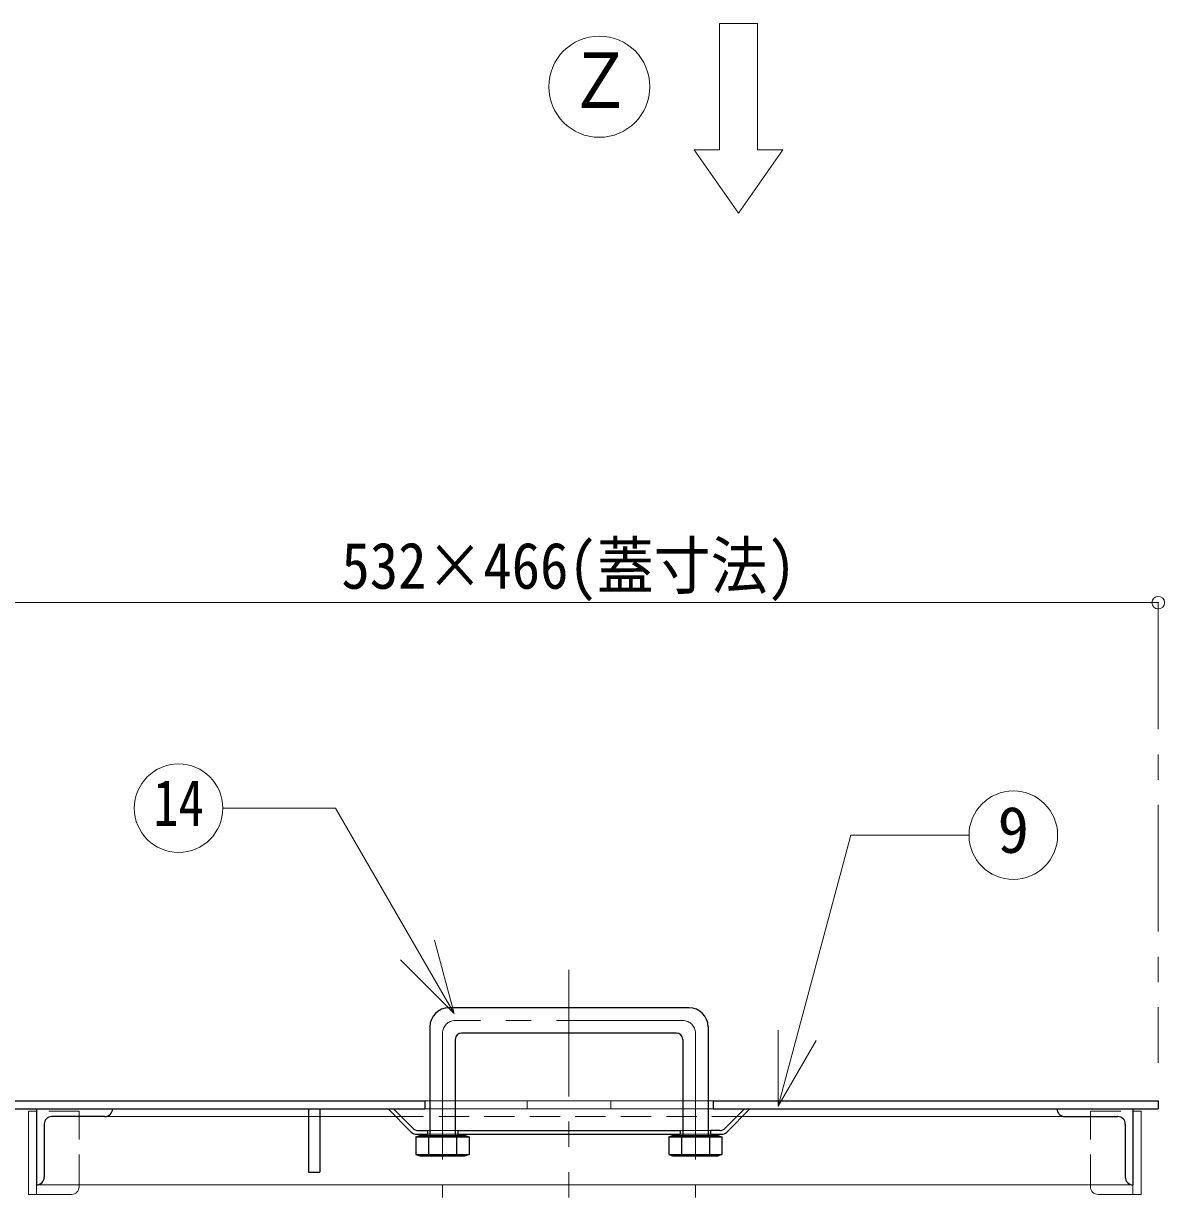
# Model space of a CAD drawing. Units: millimetres at full size, sheet at 1:10; details may follow other scales. Extents: x -2088 to 1962, y -1408 to 1402.
# Drawn here: x -1110.8 to -659.6, y 132.1 to 596.3 of the extents above; entities that cross this region are included whole.
import ezdxf
from ezdxf.enums import TextEntityAlignment as Align

# ---------------------------------------------------------------- set-up
doc = ezdxf.new("R2010")
doc.units = ezdxf.units.MM
doc.header["$LTSCALE"] = 10
doc.header["$PDMODE"] = 32
doc.header["$PDSIZE"] = 5
doc.linetypes.add('CHAIN1', pattern=[8, 5, -1, 1, -1])
doc.linetypes.add('DASHED1', pattern=[1.8, 1.2, -0.6])
doc.layers.add('0-0_ﾚｲﾔ1', color=4, linetype='Continuous', lineweight=9)
doc.styles.add('ＭＳ ゴシック', font='')
doc.styles.get('ＭＳ ゴシック').set_extended_font_data('MS Gothic')

msp = doc.modelspace()

# ---------------------------------------------------------------- linework, layer by layer
at = {"layer": '0-0_ﾚｲﾔ1', "color": 7, "lineweight": 18}
for p, q in [((-835.61, 596.3), (-820.61, 596.3)), ((-835.61, 596.3), (-835.61, 546.3)), ((-828.11, 521.3), (-845.61, 546.3)), ((-845.61, 546.3), (-835.61, 546.3)), ((-828.11, 521.3), (-810.61, 546.3)), ((-987.4, 286.03), (-1031.99, 286.03)), ((-940.51, 204.81), (-987.4, 286.03)), ((-940.51, 204.81), (-948.27, 233.79)), ((-940.51, 204.81), (-961.72, 226.02)), ((-812.4, 168.26), (-812.4, 198.26)), ((-812.4, 168.26), (-797.4, 194.24)), ((-952.11, 170.3), (-950.11, 170.3)), ((-940.11, 170.3), (-911.69, 170.3)), ((-911.69, 170.3), (-911.69, 167.1)), ((-878.52, 170.3), (-878.52, 167.1)), ((-878.52, 170.3), (-850.11, 170.3)), ((-840.11, 170.3), (-838.11, 170.3)), ((-1108.81, 166.3), (-1105.61, 166.3)), ((-1108.81, 166.3), (-1108.81, 133.3)), ((-950.11, 167.1), (-952.11, 167.1)), ((-911.69, 167.1), (-940.11, 167.1)), ((-850.11, 167.1), (-878.52, 167.1)), ((-838.11, 167.1), (-840.11, 167.1)), ((-668.91, 166.3), (-672.11, 166.3)), ((-668.91, 166.3), (-668.91, 133.3)), ((-951.11, 158.6), (-950.11, 158.6)), ((-940.11, 158.6), (-939.11, 158.6)), ((-850.11, 158.6), (-851.11, 158.6)), ((-839.11, 158.6), (-840.11, 158.6)), ((-951.11, 157.1), (-950.11, 157.1)), ((-940.11, 157.1), (-939.11, 157.1)), ((-850.11, 157.1), (-851.11, 157.1)), ((-839.11, 157.1), (-840.11, 157.1)), ((-1105.61, 137.1), (-1105.61, 133.3)), ((-672.11, 137.1), (-672.11, 133.3)), ((-1108.81, 133.3), (-1105.61, 133.3)), ((-668.91, 133.3), (-672.11, 133.3))]:
    msp.add_line(p, q, dxfattribs=at)
at = {"layer": '0-0_ﾚｲﾔ1'}
for p, q in [((-1128.11, 367.3), (-662.11, 367.3)), ((-911.69, 170.3), (-878.52, 170.3)), ((-1078.61, 164.1), (-998.11, 164.1)), ((-993.61, 164.1), (-963.61, 164.1)), ((-911.69, 167.1), (-878.52, 167.1)), ((-826.61, 164.1), (-699.11, 164.1)), ((-1105.61, 137.1), (-672.11, 137.1)), ((-1088.81, 136.3), (-1088.81, 137.1)), ((-688.91, 136.3), (-688.91, 137.1)), ((-1091.81, 133.3), (-1105.61, 133.3)), ((-685.91, 133.3), (-672.11, 133.3))]:
    msp.add_line(p, q, dxfattribs=at)
at = {"layer": '0-0_ﾚｲﾔ1', "linetype": 'CHAIN1'}
for p, q in [((-662.11, 367.3), (-662.11, 185.3)), ((-895.11, 222.1), (-895.11, 132.1)), ((-850.11, 202.1), (-940.11, 202.1)), ((-945.11, 197.1), (-945.11, 132.1)), ((-845.11, 197.1), (-845.11, 132.1))]:
    msp.add_line(p, q, dxfattribs=at)
at = {"layer": '0-0_ﾚｲﾔ1', "color": 5, "lineweight": 25}
for p, q in [((-847.61, 207.1), (-942.61, 207.1)), ((-950.11, 199.6), (-950.11, 156.6)), ((-852.61, 197.1), (-937.61, 197.1)), ((-840.11, 199.6), (-840.11, 156.6)), ((-940.11, 194.6), (-940.11, 156.6)), ((-850.11, 194.6), (-850.11, 156.6)), ((-1128.11, 170.3), (-952.11, 170.3)), ((-952.11, 170.3), (-952.11, 167.1)), ((-838.11, 170.3), (-662.11, 170.3)), ((-662.11, 170.3), (-662.11, 167.1)), ((-1140.61, 167.1), (-952.11, 167.1)), ((-1105.61, 167.1), (-1105.61, 137.1)), ((-1078.61, 164.1), (-1099.61, 164.1)), ((-993.61, 167.1), (-993.61, 142.1)), ((-957.49, 157.98), (-966.61, 167.1)), ((-956.86, 159.48), (-964.49, 167.1)), ((-833.35, 159.48), (-825.73, 167.1)), ((-832.73, 157.98), (-823.61, 167.1)), ((-699.11, 164.1), (-678.11, 164.1)), ((-672.11, 167.1), (-672.11, 137.1)), ((-1102.61, 161.1), (-1102.61, 140.1)), ((-939.11, 158.6), (-939.11, 157.1)), ((-675.11, 161.1), (-675.11, 140.1)), ((-955.61, 156.1), (-954.11, 156.6)), ((-955.61, 156.1), (-934.61, 156.1)), ((-955.61, 156.1), (-955.61, 149.1)), ((-955.36, 157.1), (-951.11, 157.1)), ((-954.11, 156.6), (-936.11, 156.6)), ((-950.61, 156.1), (-950.61, 149.1)), ((-939.61, 156.1), (-939.61, 149.1)), ((-939.11, 157.1), (-851.11, 157.1)), ((-855.61, 156.1), (-854.11, 156.6)), ((-855.61, 156.1), (-834.61, 156.1)), ((-854.11, 156.6), (-836.11, 156.6)), ((-850.61, 156.1), (-850.61, 149.1)), ((-845.11, 156.6), (-839.61, 156.1)), ((-839.61, 156.1), (-836.11, 156.6)), ((-955.61, 149.1), (-934.61, 149.1)), ((-955.61, 149.1), (-954.11, 148.6)), ((-954.11, 148.6), (-950.61, 149.1)), ((-954.11, 148.6), (-936.11, 148.6)), ((-950.61, 149.1), (-945.11, 148.6)), ((-945.11, 148.6), (-939.61, 149.1)), ((-939.61, 149.1), (-936.11, 148.6)), ((-855.61, 149.1), (-834.61, 149.1)), ((-854.11, 148.6), (-836.11, 148.6)), ((-834.61, 149.1), (-836.11, 148.6))]:
    msp.add_line(p, q, dxfattribs=at)
at = {"layer": '0-0_ﾚｲﾔ1', "linetype": 'DASHED1'}
for p, q in [((-950.11, 170.3), (-940.11, 170.3)), ((-850.11, 170.3), (-840.11, 170.3)), ((-1088.81, 166.3), (-1105.61, 166.3)), ((-1088.81, 137.1), (-1088.81, 166.3)), ((-993.61, 164.1), (-998.11, 164.1)), ((-826.61, 164.1), (-963.61, 164.1)), ((-950.11, 167.1), (-940.11, 167.1)), ((-850.11, 167.1), (-840.11, 167.1)), ((-688.91, 166.3), (-672.11, 166.3)), ((-688.91, 137.1), (-688.91, 166.3)), ((-950.11, 158.6), (-940.11, 158.6)), ((-850.11, 158.6), (-840.11, 158.6)), ((-950.11, 157.1), (-940.11, 157.1)), ((-850.11, 157.1), (-840.11, 157.1))]:
    msp.add_line(p, q, dxfattribs=at)
at = {"layer": '0-0_ﾚｲﾔ1', "color": 7, "lineweight": 18}
for points in [[(-820.61, 596.3), (-820.61, 546.3), (-810.61, 546.3)], [(-812.4, 168.26), (-783.71, 275.36), (-736.9, 275.36)]]:
    msp.add_lwpolyline(points, dxfattribs=at)
at = {"layer": '0-0_ﾚｲﾔ1', "color": 5, "lineweight": 25}
for points in [[(-838.11, 170.3), (-838.11, 167.1), (-662.11, 167.1)], [(-998.11, 167.1), (-998.11, 142.1), (-993.61, 142.1)], [(-954.74, 158.6), (-951.11, 158.6), (-951.11, 157.1)], [(-939.11, 158.6), (-851.11, 158.6), (-851.11, 157.1)], [(-835.47, 158.6), (-839.11, 158.6), (-839.11, 157.1), (-834.85, 157.1)], [(-954.11, 156.6), (-950.61, 156.1), (-945.11, 156.6)], [(-945.11, 156.6), (-939.61, 156.1), (-936.11, 156.6)], [(-936.11, 156.6), (-934.61, 156.1), (-934.61, 149.1), (-936.11, 148.6)], [(-855.61, 156.1), (-855.61, 149.1), (-854.11, 148.6), (-850.61, 149.1)], [(-854.11, 156.6), (-850.61, 156.1), (-845.11, 156.6)], [(-839.61, 156.1), (-839.61, 149.1), (-836.11, 148.6)], [(-836.11, 156.6), (-834.61, 156.1), (-834.61, 149.1)], [(-850.61, 149.1), (-845.11, 148.6), (-839.61, 149.1)]]:
    msp.add_lwpolyline(points, dxfattribs=at)
at = {"layer": '0-0_ﾚｲﾔ1', "color": 7, "lineweight": 18}
for centre, radius in [((-883.11, 571.3), 20), ((-1049.49, 286.03), 17.5), ((-719.4, 275.36), 17.5)]:
    msp.add_circle(centre, radius, dxfattribs=at)
at = {"layer": '0-0_ﾚｲﾔ1', "color": 5, "lineweight": 25}
for centre, radius, start, end in [((-942.61, 199.6), 7.5, 90, 180), ((-847.61, 199.6), 7.5, 0, 90), ((-937.61, 194.6), 2.5, 90, 180), ((-852.61, 194.6), 2.5, 0, 90), ((-1099.61, 161.1), 3, 90, 180), ((-1078.61, 167.1), 3, 270, 0), ((-699.11, 167.1), 3, 180, 270), ((-678.11, 161.1), 3, 0, 90), ((-955.36, 160.1), 3, 225, 270), ((-954.74, 161.6), 3, 225, 270), ((-835.47, 161.6), 3, 270, 315), ((-834.85, 160.1), 3, 270, 315), ((-1105.61, 140.1), 3, 270, 0), ((-672.11, 140.1), 3, 180, 270)]:
    msp.add_arc(centre, radius, start, end, dxfattribs=at)
at = {"layer": '0-0_ﾚｲﾔ1', "linetype": 'CHAIN1'}
for centre, start, end in [((-940.11, 197.1), 90, 180), ((-850.11, 197.1), 0, 90)]:
    msp.add_arc(centre, 5, start, end, dxfattribs=at)
at = {"layer": '0-0_ﾚｲﾔ1'}
for centre, start, end in [((-1091.81, 136.3), 270, 0), ((-685.91, 136.3), 180, 270)]:
    msp.add_arc(centre, 3, start, end, dxfattribs=at)
at = {"layer": '0-0_ﾚｲﾔ1', "color": 1}
msp.add_point((-662.11, 367.3), dxfattribs=at)

# ---------------------------------------------------------------- texts
at = {"layer": '0-0_ﾚｲﾔ1', "color": 7, "style": 'ＭＳ ゴシック'}
for s, height, width, p in [('Ｚ', 21.99, 0.85, (-895.61, 556.3)), ('532×466(蓋寸法)', 18.33, 0.9, (-985.11, 367.3)), ('14', 18.33, 0.8, (-1059.49, 273.53))]:
    msp.add_text(s, height=height, dxfattribs=dict(at, width=width)).set_placement(p, align=Align.BOTTOM_LEFT)
msp.add_text('9', height=18.33, dxfattribs=at).set_placement((-725.65, 262.86), align=Align.BOTTOM_LEFT)

doc.saveas('drawing.dxf')
